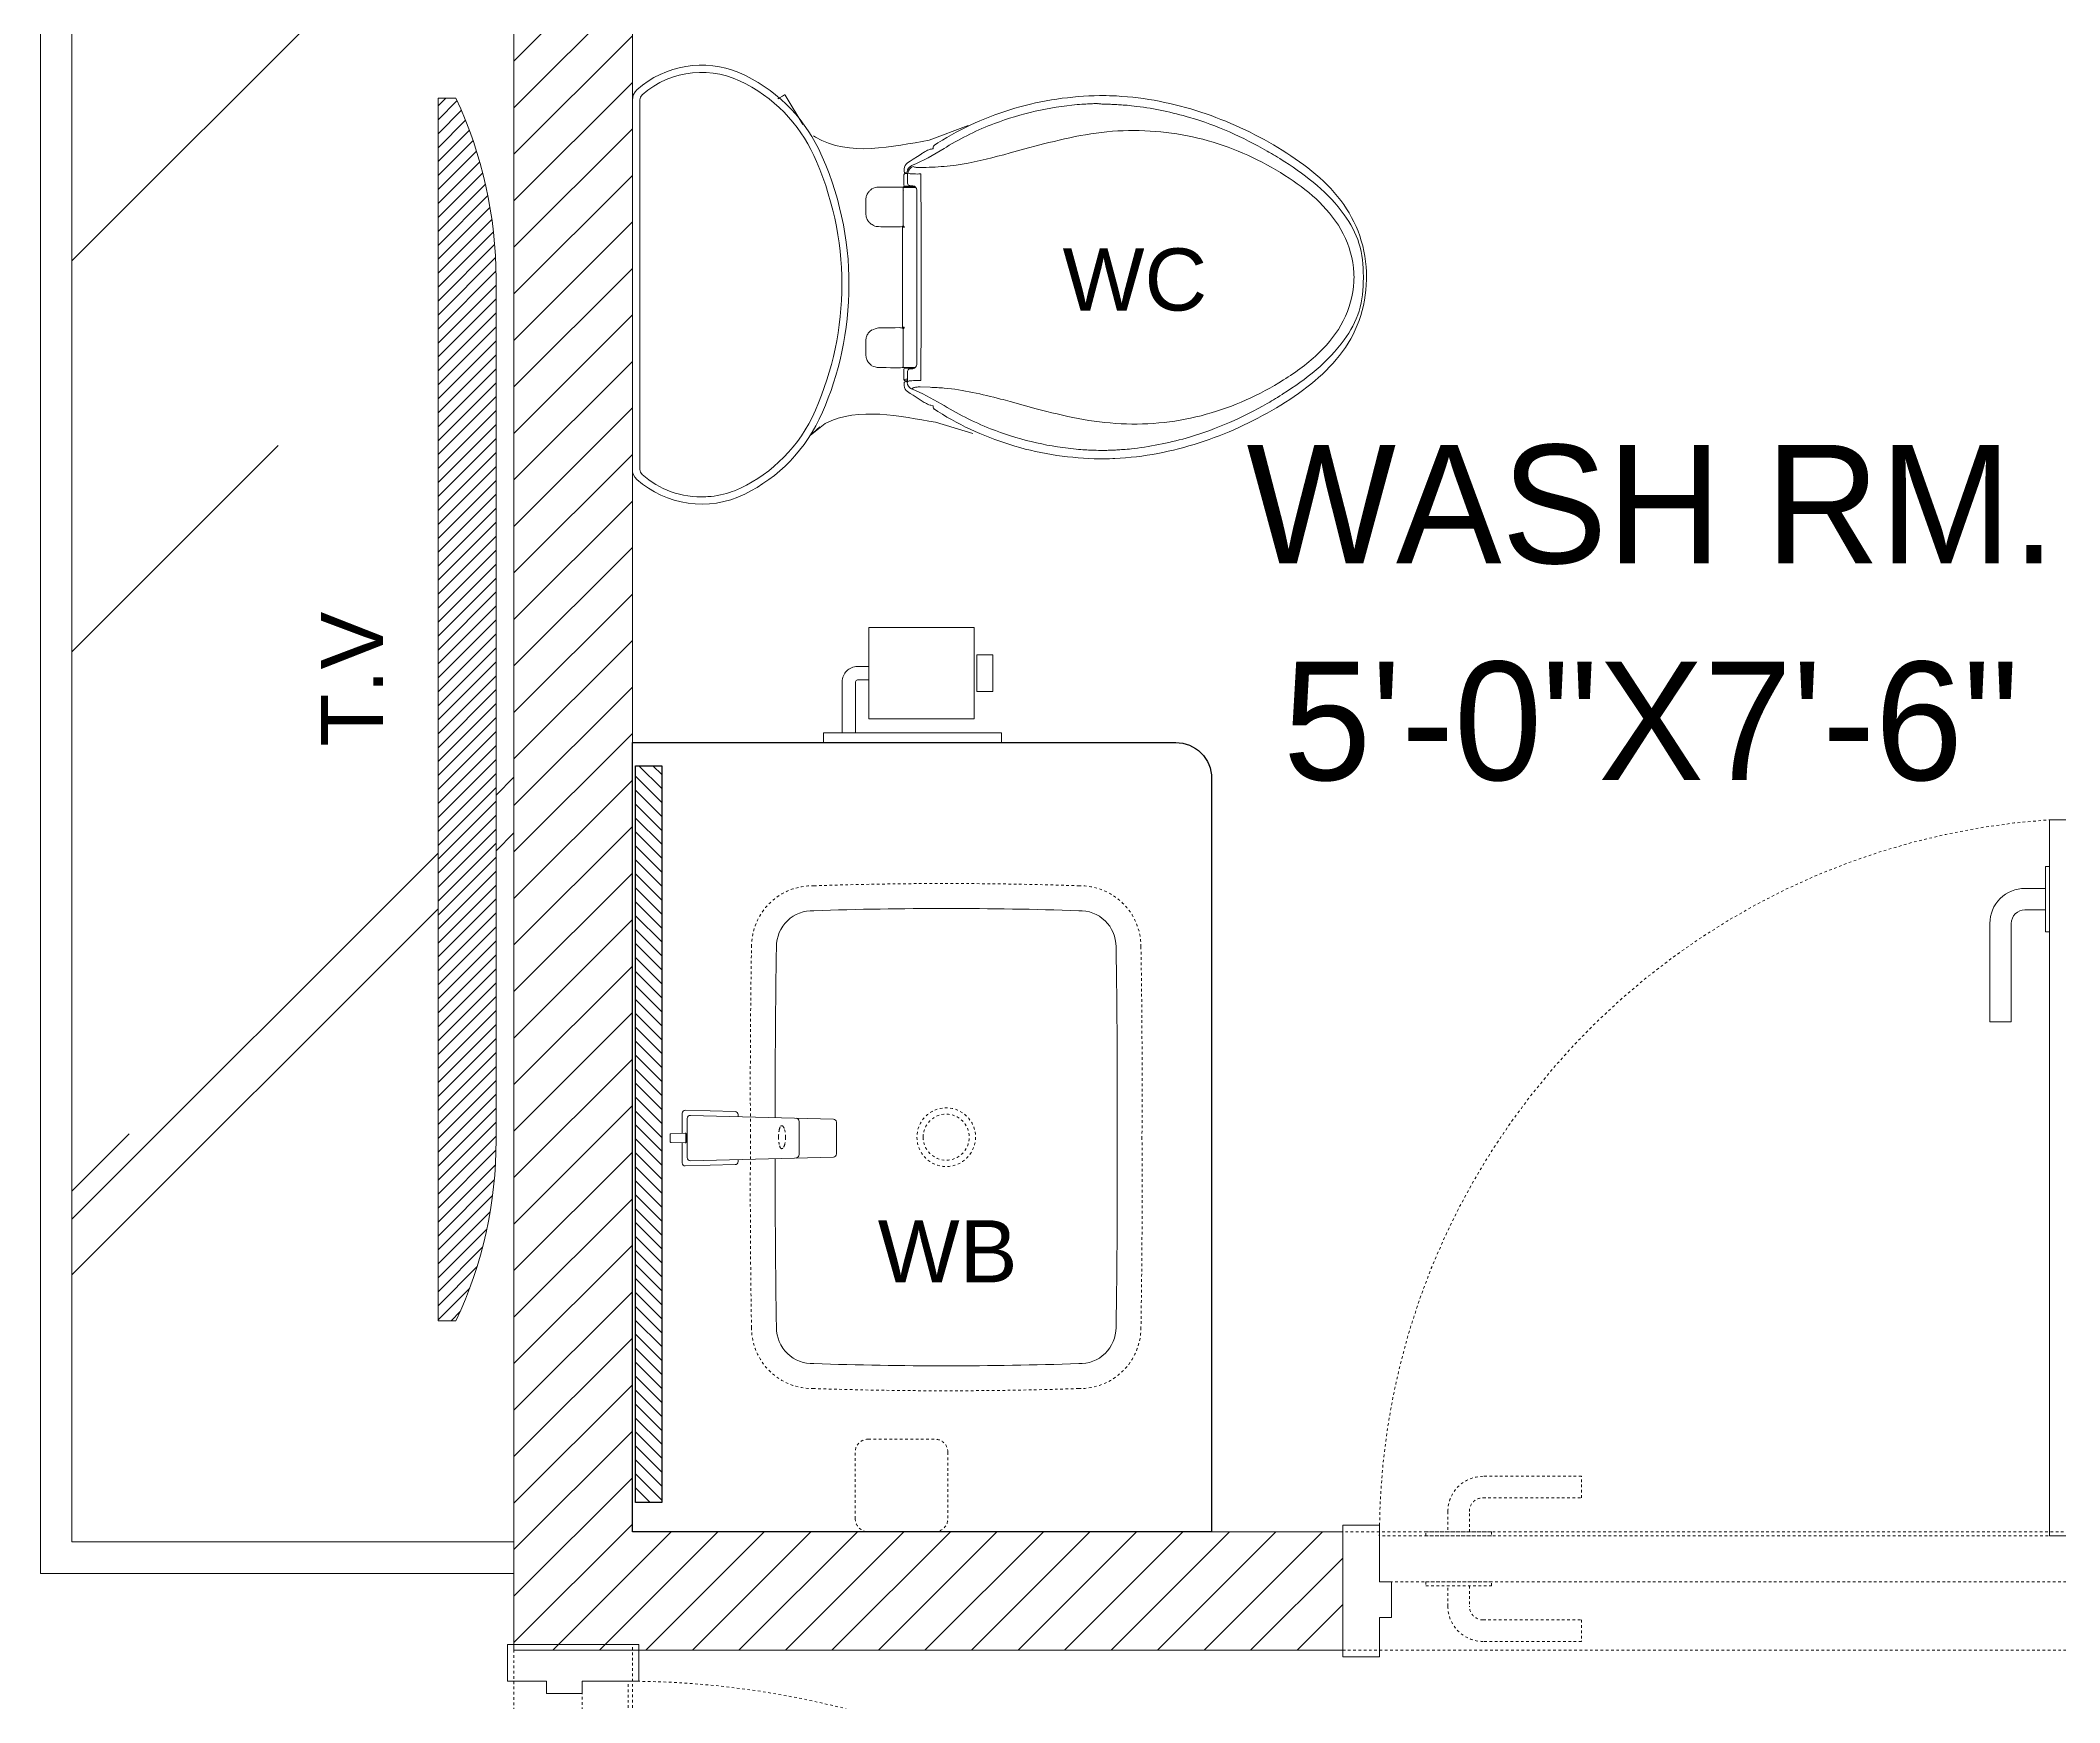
# Model space of a CAD drawing. Header units: inches. Extents: x 18646 to 39869, y 2287 to 7833.
# Drawn here: x 19375 to 19451.8, y 4442.4 to 4505.6 of the extents above; entities that cross this region are included whole.
import ezdxf

# ---------------------------------------------------------------- set-up
doc = ezdxf.new("R2010")
doc.units = ezdxf.units.IN
doc.header["$LTSCALE"] = 1.5
doc.header["$MEASUREMENT"] = 0
doc.linetypes.add('DASHED', pattern=[0.75, 0.5, -0.25])
doc.linetypes.add('HIDDEN', pattern=[0.375, 0.25, -0.125])
for name, color, linetype in [('A-WALL', 4, 'Continuous'), ('A-WALL-EXTR', 2, 'Continuous'), ('I-FURN', 7, 'Continuous'), ('I-Furn Text', 7, 'Continuous'), ('TTEXT', 7, 'Continuous')]:
    doc.layers.add(name, color=color, linetype=linetype)
for name, color, linetype, lineweight in [('I-DOOR', 6, 'Continuous', 20), ('I-FIXTURE', 7, 'Continuous', 5), ('l-FIXTURE', 7, 'Continuous', 5)]:
    doc.layers.add(name, color=color, linetype=linetype, lineweight=lineweight)
doc.styles.add('1 by 8 new', font='GOTHIC.TTF', dxfattribs={"height": 4.5})
doc.styles.add('A-ARCH-B01FL$0$Annotative', font='arial.ttf')
doc.styles.get("Standard").update_dxf_attribs({"font": 'arial.ttf'})

# ---------------------------------------------------------------- blocks, each defined once
blk = doc.blocks.new('A$C7D7620EA')
at = {"layer": 'I-FIXTURE'}
for points in [[(27.904, 1.326), (27.904, 15.356)], [(8.927, 14.579), (9.015, 14.588)], [(9.015, 14.588), (9.096, 14.595)], [(9.096, 14.595), (9.173, 14.602)], [(9.173, 14.602), (9.244, 14.608)], [(9.244, 14.608), (9.31, 14.613)], [(9.31, 14.613), (9.373, 14.617)], [(9.373, 14.617), (9.432, 14.62)], [(9.432, 14.62), (9.487, 14.624)], [(9.487, 14.624), (9.539, 14.627)], [(9.539, 14.627), (9.587, 14.629)], [(9.587, 14.629), (9.655, 14.632)], [(9.655, 14.632), (9.717, 14.634)], [(9.717, 14.634), (9.773, 14.636)], [(9.773, 14.636), (9.824, 14.637)], [(9.824, 14.637), (9.871, 14.639)], [(9.871, 14.639), (9.932, 14.64)], [(9.932, 14.64), (10.016, 14.64)], [(10.016, 14.64), (10.055, 14.641)], [(10.055, 14.641), (10.097, 14.641)], [(10.186, 14.64), (10.271, 14.637)], [(10.271, 14.637), (10.341, 14.636)], [(10.341, 14.636), (10.392, 14.634)], [(10.392, 14.634), (10.446, 14.632)], [(10.446, 14.632), (10.504, 14.629)], [(10.504, 14.629), (10.566, 14.626)], [(10.566, 14.626), (10.632, 14.623)], [(10.632, 14.623), (10.703, 14.618)], [(10.703, 14.618), (10.779, 14.614)], [(10.779, 14.614), (10.859, 14.608)], [(10.859, 14.608), (10.945, 14.601)], [(10.945, 14.601), (11.038, 14.593)], [(11.038, 14.593), (11.138, 14.583)], [(8.834, 14.568), (8.927, 14.579)], [(13.541, 12.785), (12.551, 13.055)], [(16.29, 13.166), (16.426, 13.078)], [(16.433, 13.07), (16.427, 13.077), (16.426, 13.078)], [(16.431, 13.075), (16.426, 13.078)], [(16.431, 13.075), (16.438, 13.069)], [(3.203, 12.514), (3.296, 12.571)], [(3.295, 12.571), (3.382, 12.625)], [(3.382, 12.625), (3.463, 12.674)], [(3.463, 12.674), (3.54, 12.72)], [(3.54, 12.72), (3.611, 12.763)], [(3.611, 12.763), (3.678, 12.802)], [(3.678, 12.802), (3.773, 12.857)], [(16.472, 12.997), (16.472, 12.942)], [(16.472, 12.942), (16.561, 12.928)], [(16.561, 12.928), (16.574, 12.925)], [(16.574, 12.925), (16.58, 12.923)], [(16.778, 12.837), (16.814, 12.818)], [(17.121, 12.62), (17.233, 12.546)], [(17.233, 12.546), (17.342, 12.475)], [(17.297, 12.3), (17.293, 12.302)], [(17.294, 12.302), (17.297, 12.3)], [(17.342, 12.475), (17.451, 12.406)], [(16.97, 12.228), (16.589, 12.241)], [(17.18, 11.517), (17.35, 11.518), (17.433, 11.519), (17.474, 11.519), (17.488, 11.52)], [(17.362, 11.547), (17.246, 11.537)], [(17.362, 11.547), (17.353, 11.549)], [(17.458, 12.063), (17.433, 12.017)], [(17.442, 11.938), (17.488, 11.938), (17.505, 11.939)], [(17.442, 11.929), (17.442, 11.634)], [(17.445, 11.997), (17.447, 11.998)], [(17.524, 12.003), (17.446, 12.003)], [(17.447, 11.998), (17.524, 12.003)], [(17.454, 12.026), (17.544, 12.033)], [(17.488, 11.52), (17.505, 11.52)], [(17.505, 11.939), (17.583, 11.945)], [(17.505, 11.52), (17.576, 11.525)], [(17.573, 12.064), (17.573, 12.18)], [(17.583, 11.571), (17.583, 11.945)], [(17.094, 4.75), (17.094, 11.371)], [(17.143, 11.487), (17.504, 11.495)], [(17.485, 11.494), (17.478, 11.494)], [(17.504, 11.495), (17.485, 11.494)], [(17.505, 11.495), (17.504, 11.495)], [(17.505, 11.495), (17.551, 11.492)], [(17.551, 11.492), (17.595, 11.492)], [(17.595, 11.492), (17.607, 11.492)], [(17.596, 11.491), (17.595, 11.492)], [(17.597, 11.49), (17.596, 11.491)], [(17.608, 11.491), (17.607, 11.492)], [(17.608, 11.492), (17.638, 11.49)], [(17.61, 11.491), (17.608, 11.492)], [(17.609, 11.49), (17.608, 11.491)], [(17.613, 11.49), (17.61, 11.491)], [(17.62, 11.487), (17.613, 11.49)], [(17.618, 11.468), (17.618, 10.01)], [(17.619, 11.487), (17.62, 11.488)], [(17.621, 11.486), (17.619, 11.487)], [(17.619, 11.487), (17.619, 11.479)], [(17.622, 11.489), (17.62, 11.488)], [(17.622, 11.489), (17.637, 11.49)], [(17.637, 11.49), (17.709, 11.498)], [(17.709, 11.498), (17.75, 11.503)], [(17.944, 11.499), (17.75, 11.503)], [(18.089, 11.497), (17.944, 11.499)], [(18.257, 11.495), (18.089, 11.497)], [(18.544, 11.494), (18.257, 11.495)], [(18.846, 11.383), (18.845, 11.384)], [(18.853, 11.377), (18.877, 11.357)], [(18.877, 11.357), (18.895, 11.339)], [(18.895, 11.339), (18.914, 11.319)], [(18.914, 11.319), (18.915, 11.315)], [(18.915, 11.315), (18.937, 11.289)], [(17.601, 10.005), (17.596, 10.003)], [(17.599, 9.986), (17.602, 9.996)], [(17.6, 9.986), (17.599, 9.986)], [(17.604, 9.987), (17.6, 9.986)], [(17.607, 10.006), (17.601, 10.005)], [(17.602, 10.002), (17.601, 10.005)], [(17.606, 9.987), (17.613, 9.999)], [(17.607, 10.232), (17.618, 10.25)], [(17.613, 10.006), (17.607, 10.006)], [(17.607, 9.987), (17.608, 9.987)], [(17.608, 9.987), (17.63, 9.988)], [(17.608, 9.987), (17.61, 9.988)], [(17.61, 9.988), (17.613, 9.989)], [(17.611, 10.108), (17.618, 10.108)], [(17.611, 10.033), (17.618, 10.034), (17.613, 10.033)], [(17.618, 10.006), (17.613, 10.006)], [(17.613, 10.003), (17.613, 10.006)], [(17.613, 9.999), (17.613, 10.003)], [(17.613, 9.989), (17.619, 9.992)], [(17.618, 10.01), (17.619, 9.991)], [(17.619, 9.991), (17.634, 9.993)], [(17.619, 9.991), (17.62, 9.991)], [(17.623, 9.989), (17.62, 9.991)], [(17.622, 9.989), (17.681, 9.982), (17.709, 9.979), (17.75, 9.974)], [(17.634, 9.993), (17.646, 9.995)], [(18.04, 9.98), (17.92, 9.978), (17.75, 9.974)], [(18.208, 9.982), (18.04, 9.98)], [(18.544, 9.984), (18.208, 9.982)], [(18.846, 10.095), (18.845, 10.094)], [(18.895, 10.139), (18.896, 10.14), (18.915, 10.161), (18.918, 10.164), (18.937, 10.189)], [(17.643, 9.963), (17.569, 9.957)], [(17.643, 9.963), (17.643, 6.159)], [(0, 8.059), (0, 8.149)], [(0.12, 8.036), (0.12, 8.084)], [(0.476, 8.084), (0.476, 8.061)], [(0.476, 8.036), (0.476, 8.061)], [(17.643, 6.159), (17.569, 6.164)], [(17.652, 6.136), (17.709, 6.142)], [(17.709, 6.142), (17.75, 6.147)], [(17.92, 6.143), (17.75, 6.147)], [(18.04, 6.141), (17.92, 6.143)], [(18.208, 6.139), (18.04, 6.141)], [(17.596, 6.118), (17.589, 6.123)], [(17.596, 6.136), (17.592, 6.137)], [(17.599, 6.135), (17.596, 6.136)], [(17.601, 6.116), (17.596, 6.118)], [(17.599, 6.135), (17.602, 6.125)], [(17.6, 6.135), (17.599, 6.135)], [(17.604, 6.135), (17.6, 6.135)], [(17.602, 6.119), (17.601, 6.116)], [(17.607, 6.115), (17.601, 6.116)], [(17.605, 6.135), (17.604, 6.135)], [(17.606, 6.135), (17.605, 6.135)], [(17.606, 6.135), (17.612, 6.124)], [(17.607, 6.135), (17.608, 6.135)], [(17.613, 6.115), (17.607, 6.115)], [(17.607, 5.889), (17.618, 5.871)], [(17.63, 6.133), (17.608, 6.135)], [(17.608, 6.135), (17.61, 6.134)], [(17.61, 6.134), (17.613, 6.133)], [(17.613, 6.088), (17.611, 6.088)], [(17.611, 6.013), (17.618, 6.013)], [(17.612, 6.124), (17.613, 6.121)], [(17.613, 6.133), (17.616, 6.131)], [(17.613, 6.121), (17.613, 6.118)], [(17.613, 6.118), (17.613, 6.115)], [(17.618, 6.115), (17.613, 6.115)], [(17.618, 6.088), (17.613, 6.088)], [(17.616, 6.131), (17.619, 6.13)], [(17.619, 6.119), (17.618, 6.111)], [(17.618, 6.111), (17.618, 4.654)], [(17.619, 6.13), (17.62, 6.131)], [(17.621, 6.13), (17.619, 6.13)], [(17.619, 6.13), (17.619, 6.122)], [(17.619, 6.122), (17.619, 6.119)], [(17.623, 6.132), (17.62, 6.131)], [(17.623, 6.132), (17.652, 6.136)], [(18.846, 6.027), (18.845, 6.028)], [(18.853, 6.021), (18.877, 6)], [(18.877, 6), (18.895, 5.982)], [(18.888, 5.99), (18.895, 5.982)], [(18.895, 5.982), (18.914, 5.962)], [(18.914, 5.962), (18.915, 5.959)], [(18.929, 5.942), (18.928, 5.945), (18.914, 5.961)], [(18.915, 5.959), (18.937, 5.932)], [(18.937, 5.933), (18.929, 5.942)], [(17.399, 4.648), (17.128, 4.649)], [(17.211, 4.629), (17.146, 4.63)], [(17.219, 4.629), (17.147, 4.629)], [(17.379, 4.626), (17.15, 4.626)], [(17.414, 4.628), (17.219, 4.629)], [(17.233, 4.629), (17.219, 4.629)], [(17.264, 4.629), (17.233, 4.629)], [(17.368, 4.628), (17.264, 4.629)], [(17.277, 4.626), (17.277, 4.6)], [(17.367, 4.627), (17.363, 4.628)], [(17.367, 4.627), (17.364, 4.628)], [(17.367, 4.627), (17.381, 4.628)], [(17.368, 4.627), (17.367, 4.627)], [(17.368, 4.627), (17.367, 4.627)], [(17.385, 4.628), (17.368, 4.628)], [(17.381, 4.628), (17.379, 4.628)], [(17.384, 4.626), (17.379, 4.626)], [(17.381, 4.628), (17.388, 4.628)], [(17.392, 4.626), (17.381, 4.627)], [(17.387, 4.628), (17.384, 4.628)], [(17.408, 4.626), (17.387, 4.626)], [(17.4, 4.626), (17.392, 4.626)], [(17.495, 4.647), (17.399, 4.648)], [(17.41, 4.626), (17.4, 4.626)], [(17.41, 4.626), (17.407, 4.626)], [(17.41, 4.626), (17.504, 4.626)], [(17.478, 4.628), (17.414, 4.628)], [(17.485, 4.627), (17.478, 4.628)], [(17.504, 4.626), (17.485, 4.627)], [(17.504, 4.646), (17.495, 4.647)], [(17.523, 4.645), (17.504, 4.646)], [(17.505, 4.626), (17.504, 4.626)], [(17.551, 4.629), (17.505, 4.626)], [(17.569, 4.648), (17.523, 4.645)], [(17.595, 4.629), (17.551, 4.629)], [(17.551, 4.629), (17.551, 4.629)], [(17.601, 4.649), (17.569, 4.648)], [(17.596, 4.63), (17.595, 4.629)], [(17.607, 4.629), (17.595, 4.629)], [(17.597, 4.631), (17.596, 4.63)], [(17.615, 4.649), (17.601, 4.649)], [(17.603, 4.752), (17.618, 4.752)], [(17.608, 4.63), (17.607, 4.629)], [(17.609, 4.631), (17.608, 4.63)], [(17.638, 4.631), (17.608, 4.629)], [(17.61, 4.63), (17.608, 4.629)], [(17.613, 4.631), (17.61, 4.63)], [(17.62, 4.634), (17.613, 4.631)], [(17.618, 4.654), (17.619, 4.635)], [(17.619, 4.635), (17.634, 4.637)], [(17.619, 4.635), (17.62, 4.634)], [(17.623, 4.633), (17.62, 4.634)], [(17.623, 4.633), (18.543, 4.633)], [(17.623, 4.633), (17.637, 4.631)], [(17.634, 4.637), (17.646, 4.639)], [(18.846, 4.738), (18.845, 4.737)], [(18.895, 4.783), (18.896, 4.784), (18.915, 4.806), (18.918, 4.808)], [(18.918, 4.808), (18.937, 4.833)], [(17.189, 4.6), (17.488, 4.598)], [(17.362, 4.574), (17.246, 4.584)], [(17.362, 4.574), (17.353, 4.573)], [(17.442, 4.192), (17.442, 4.487)], [(17.445, 4.12), (17.447, 4.12)], [(17.524, 4.114), (17.446, 4.114)], [(17.454, 4.095), (17.544, 4.088)], [(17.488, 4.598), (17.505, 4.597)], [(17.505, 4.597), (17.576, 4.592)], [(17.573, 4.058), (17.573, 3.941)], [(12.848, 3.147), (12.551, 3.067)], [(13.541, 3.336), (12.848, 3.147)], [(13.788, 3.402), (13.541, 3.336)], [(14.02, 3.463), (13.788, 3.402)], [(14.239, 3.519), (14.02, 3.463)], [(15.971, 3.111), (16.059, 3.165)], [(16.472, 3.18), (16.472, 3.12)], [(16.932, 3.376), (17.065, 3.465)], [(17.065, 3.465), (17.233, 3.575)], [(17.233, 3.575), (17.342, 3.646)], [(17.297, 3.821), (17.293, 3.819)], [(17.294, 3.82), (17.297, 3.821)], [(17.342, 3.646), (17.451, 3.715)], [(12.551, 3.067), (12.275, 2.994)], [(16.29, 2.952), (16.426, 3.039)], [(16.431, 3.043), (16.426, 3.039)], [(16.427, 3.04), (16.426, 3.039)], [(16.433, 3.047), (16.427, 3.04)], [(16.431, 3.043), (16.438, 3.048)], [(21.42, 2.255), (21.462, 2.188), (22.06, 1.208), (22.1, 1.141), (22.112, 1.131), (22.127, 1.133), (22.196, 1.173), (22.306, 1.236), (22.374, 1.275)], [(10.135, 1.465), (10.179, 1.465)], [(10.172, 1.462), (10.236, 1.463)]]:
    blk.add_lwpolyline(points, dxfattribs=at)
for points in [[(23.633, 16.301), (25.016, 16.987), (26.623, 16.724), (27.733, 15.744)], [(20.683, 13.192), (21.288, 14.608), (22.361, 15.681), (23.633, 16.3)], [(21.074, 13.386), (21.717, 14.69), (22.8, 15.663), (24.024, 16.176)], [(25.114, 16.408), (26.037, 16.451), (26.893, 16.122), (27.534, 15.555)], [(27.733, 15.744), (27.846, 15.642), (27.904, 15.5), (27.904, 15.356)], [(9.648, 14.954), (9.815, 14.96), (9.982, 14.963), (10.15, 14.963)], [(10.097, 14.641), (10.126, 14.641), (10.157, 14.64), (10.186, 14.64)], [(16.438, 13.069), (16.457, 13.049), (16.472, 13.026), (16.472, 12.997)], [(20.907, 3.659), (19.517, 6.901), (19.681, 10.425), (21.076, 13.391)], [(19.673, 8.343), (19.673, 10.096), (20.045, 11.764), (20.684, 13.194)], [(13.906, 12.688), (13.784, 12.72), (13.663, 12.752), (13.541, 12.785)], [(16.051, 12.274), (15.322, 12.337), (14.613, 12.506), (13.906, 12.688)], [(16.17, 12.87), (16.533, 12.657), (16.903, 12.46), (17.293, 12.302)], [(16.58, 12.923), (16.649, 12.903), (16.715, 12.871), (16.778, 12.837)], [(16.814, 12.818), (16.919, 12.755), (17.019, 12.687), (17.121, 12.62)], [(17.297, 12.3), (17.392, 12.256), (17.454, 12.168), (17.458, 12.063)], [(17.451, 12.406), (17.526, 12.355), (17.573, 12.271), (17.573, 12.18)], [(16.589, 12.241), (16.409, 12.249), (16.23, 12.26), (16.051, 12.274)], [(16.929, 9.346), (16.93, 10.226), (16.935, 11.108), (16.942, 11.989)], [(17.094, 11.371), (17.094, 11.457), (17.161, 11.529), (17.246, 11.537)], [(17.362, 11.547), (17.406, 11.551), (17.441, 11.589), (17.442, 11.634)], [(17.453, 12.026), (17.436, 12.005), (17.442, 11.955), (17.442, 11.929)], [(17.583, 11.945), (17.583, 11.976), (17.556, 12.002), (17.524, 12.003)], [(17.573, 12.064), (17.573, 12.048), (17.561, 12.034), (17.544, 12.033)], [(17.583, 11.571), (17.583, 11.557), (17.583, 11.538), (17.576, 11.525)], [(17.644, 11.482), (17.644, 11.482), (17.629, 11.486), (17.621, 11.486)], [(18.544, 11.494), (18.609, 11.491), (18.741, 11.453), (18.801, 11.426)], [(18.797, 11.418), (18.816, 11.405), (18.835, 11.392), (18.853, 11.377)], [(18.853, 11.377), (18.868, 11.365), (18.882, 11.352), (18.895, 11.339)], [(18.937, 11.289), (18.965, 11.248), (18.985, 11.201), (19.003, 11.154)], [(19.003, 11.154), (19.01, 11.135), (19.015, 11.116), (19.02, 11.097)], [(17.596, 10.003), (17.579, 9.995), (17.571, 9.975), (17.569, 9.957)], [(17.618, 10.209), (17.618, 10.209), (17.608, 10.223), (17.607, 10.232)], [(17.654, 9.985), (17.654, 9.985), (17.644, 9.972), (17.643, 9.963)], [(18.544, 9.984), (18.609, 9.986), (18.741, 10.038), (18.801, 10.065)], [(18.797, 10.06), (18.816, 10.072), (18.835, 10.085), (18.853, 10.1)], [(18.895, 10.139), (18.882, 10.126), (18.867, 10.112), (18.853, 10.1)], [(18.853, 10.1), (18.868, 10.112), (18.882, 10.125), (18.895, 10.139)], [(19.003, 10.324), (18.986, 10.277), (18.965, 10.23), (18.937, 10.189)], [(19.02, 10.382), (19.015, 10.362), (19.01, 10.343), (19.003, 10.324)], [(19.028, 10.473), (19.027, 10.443), (19.027, 10.411), (19.02, 10.382)], [(20.836, 3.162), (20.036, 4.842), (19.662, 6.641), (19.673, 8.336)], [(17.589, 6.123), (17.577, 6.133), (17.57, 6.148), (17.569, 6.164)], [(17.592, 6.137), (17.581, 6.142), (17.572, 6.152), (17.569, 6.164)], [(17.654, 6.136), (17.654, 6.136), (17.644, 6.149), (17.643, 6.159)], [(0.845, 5.683), (1.442, 4.858), (2.256, 4.22), (3.105, 3.67)], [(17.618, 5.911), (17.618, 5.911), (17.608, 5.898), (17.607, 5.889)], [(17.644, 6.126), (17.644, 6.126), (17.629, 6.13), (17.621, 6.13)], [(18.544, 6.137), (18.432, 6.138), (18.32, 6.139), (18.208, 6.139)], [(18.544, 6.137), (18.609, 6.135), (18.672, 6.124), (18.733, 6.096)], [(18.726, 6.099), (18.746, 6.087), (18.835, 6.036), (18.853, 6.021)], [(18.853, 6.021), (18.865, 6.011), (18.877, 6.001), (18.888, 5.99)], [(18.937, 5.932), (18.965, 5.892), (18.985, 5.845), (19.003, 5.798)], [(19.003, 5.798), (19.01, 5.778), (19.015, 5.76), (19.02, 5.74)], [(17.246, 4.584), (17.161, 4.592), (17.094, 4.665), (17.094, 4.75)], [(17.523, 4.645), (17.523, 4.635), (17.515, 4.626), (17.505, 4.626)], [(17.618, 4.787), (17.608, 4.779), (17.602, 4.765), (17.603, 4.752)], [(17.618, 4.894), (17.618, 4.894), (17.609, 4.883), (17.607, 4.875)], [(17.607, 4.875), (17.608, 4.867), (17.618, 4.853), (17.618, 4.853)], [(18.543, 4.633), (18.634, 4.634), (18.718, 4.658), (18.797, 4.703)], [(18.797, 4.703), (18.816, 4.716), (18.835, 4.729), (18.853, 4.744)], [(19.003, 4.967), (18.985, 4.92), (18.965, 4.874), (18.937, 4.833)], [(19.02, 5.025), (19.015, 5.005), (19.01, 4.986), (19.003, 4.967)], [(19.028, 5.117), (19.027, 5.086), (19.027, 5.055), (19.02, 5.025)], [(16.051, 3.848), (15.437, 3.793), (14.836, 3.667), (14.239, 3.519)], [(16.97, 3.894), (16.663, 3.884), (16.356, 3.872), (16.051, 3.848)], [(17.232, 3.857), (17.345, 3.889), (17.426, 3.987), (17.433, 4.105)], [(17.297, 3.821), (17.392, 3.866), (17.454, 3.953), (17.458, 4.059)], [(17.362, 4.574), (17.406, 4.57), (17.441, 4.532), (17.442, 4.487)], [(17.453, 4.095), (17.436, 4.116), (17.442, 4.166), (17.442, 4.192)], [(17.451, 3.715), (17.526, 3.765), (17.573, 3.85), (17.573, 3.941)], [(17.583, 4.173), (17.583, 4.141), (17.556, 4.115), (17.524, 4.114)], [(17.573, 4.058), (17.573, 4.073), (17.561, 4.087), (17.544, 4.088)], [(16.059, 3.165), (16.457, 3.41), (16.862, 3.64), (17.293, 3.819)], [(16.472, 3.12), (16.472, 3.092), (16.457, 3.068), (16.438, 3.048)], [(16.472, 3.18), (16.495, 3.182), (16.518, 3.184), (16.54, 3.189)], [(23.852, 0.281), (22.488, 0.878), (21.444, 1.929), (20.832, 3.169)], [(23.591, 0.708), (22.328, 1.377), (21.411, 2.437), (20.909, 3.655)], [(27.533, 1.125), (26.417, 0.141), (24.848, 0.017), (23.59, 0.709)], [(27.734, 0.937), (26.647, -0.035), (25.142, -0.247), (23.856, 0.28)], [(27.904, 1.326), (27.904, 1.171), (27.838, 1.032), (27.733, 0.937)]]:
    blk.add_open_spline(points, degree=3, dxfattribs=at)
for points, knots in [([(24.026, 16.177), (24.026, 16.177), (24.105, 16.202), (24.105, 16.202), (24.408, 16.315), (24.708, 16.378), (25.031, 16.399), (25.031, 16.399), (25.113, 16.408), (25.113, 16.408)], [0, 0, 0, 0, 1, 1, 1, 2, 2, 2, 3, 3, 3, 3]), ([(27.534, 15.556), (27.534, 15.556), (27.599, 15.468), (27.599, 15.468), (27.599, 15.468), (27.611, 15.414), (27.611, 15.414), (27.628, 15.333), (27.622, 15.378), (27.622, 15.278), (27.622, 15.278), (27.622, 1.322), (27.622, 1.322), (27.622, 1.322), (27.599, 1.214), (27.599, 1.214), (27.599, 1.214), (27.534, 1.126), (27.534, 1.126)], [0, 0, 0, 0, 1, 1, 1, 2, 2, 2, 3, 3, 3, 4, 4, 4, 5, 5, 5, 6, 6, 6, 6]), ([(0, 8.149), (0.014, 8.681), (0.104, 9.201), (0.284, 9.702), (0.457, 10.185), (0.71, 10.633), (1.027, 11.036), (1.343, 11.44), (1.714, 11.797), (2.114, 12.118), (2.528, 12.45), (2.967, 12.751), (3.424, 13.021), (4.351, 13.57), (5.337, 14.026), (6.364, 14.355), (6.879, 14.521), (7.404, 14.655), (7.936, 14.758), (8.473, 14.861), (9.019, 14.921), (9.565, 14.95), (9.593, 14.951), (9.62, 14.953), (9.648, 14.954)], [0, 0, 0, 0, 1, 1, 1, 2, 2, 2, 3, 3, 3, 4, 4, 4, 5, 5, 5, 6, 6, 6, 7, 7, 7, 8, 8, 8, 8]), ([(10.15, 14.963), (11.237, 14.94), (12.324, 14.792), (13.368, 14.48), (13.883, 14.325), (14.39, 14.141), (14.881, 13.922), (15.368, 13.705), (15.837, 13.447), (16.29, 13.166)], [0, 0, 0, 0, 1, 1, 1, 2, 2, 2, 3, 3, 3, 3]), ([(11.138, 14.583), (12.219, 14.472), (13.283, 14.217), (14.295, 13.816), (14.949, 13.557), (15.569, 13.233), (16.17, 12.87)], [0, 0, 0, 0, 1, 1, 1, 2, 2, 2, 2]), ([(3.773, 12.857), (4.704, 13.39), (5.696, 13.834), (6.726, 14.135), (7.417, 14.337), (8.119, 14.483), (8.834, 14.568)], [0, 0, 0, 0, 1, 1, 1, 2, 2, 2, 2]), ([(14.964, 14.005), (14.964, 14.005), (16.381, 13.574), (16.381, 13.574), (17.733, 13.346), (19.28, 12.972), (20.572, 13.619), (20.572, 13.619), (21.143, 14.077), (21.143, 14.077), (21.143, 14.077), (20.78, 13.743), (20.78, 13.743)], [0, 0, 0, 0, 1, 1, 1, 2, 2, 2, 3, 3, 3, 4, 4, 4, 4]), ([(12.551, 13.055), (12.024, 13.194), (11.494, 13.329), (10.958, 13.432), (10.421, 13.534), (9.876, 13.6), (9.33, 13.626), (8.241, 13.681), (7.143, 13.56), (6.092, 13.27), (5.059, 12.986), (4.068, 12.53), (3.158, 11.965), (2.668, 11.66), (2.199, 11.317), (1.786, 10.913)], [0, 0, 0, 0, 1, 1, 1, 2, 2, 2, 3, 3, 3, 4, 4, 4, 5, 5, 5, 5]), ([(0.845, 10.438), (1.458, 11.286), (2.301, 11.937), (3.176, 12.496), (3.186, 12.503), (3.194, 12.507), (3.203, 12.514)], [0, 0, 0, 0, 1, 1, 1, 2, 2, 2, 2]), ([(17.294, 12.302), (17.273, 12.289), (17.252, 12.277), (17.232, 12.264), (17.197, 12.244), (17.156, 12.241), (17.118, 12.237), (17.069, 12.23), (17.019, 12.226), (16.97, 12.228)], [0, 0, 0, 0, 1, 1, 1, 2, 2, 2, 3, 3, 3, 3]), ([(17.433, 12.017), (17.406, 11.998), (17.37, 11.998), (17.34, 11.996), (17.299, 11.994), (17.258, 11.99), (17.217, 11.988), (17.125, 11.984), (17.033, 11.984), (16.942, 11.989)], [0, 0, 0, 0, 1, 1, 1, 2, 2, 2, 3, 3, 3, 3]), ([(1.786, 10.913), (1.432, 10.558), (1.111, 10.163), (0.883, 9.715), (0.647, 9.253), (0.508, 8.746), (0.481, 8.227), (0.478, 8.18), (0.476, 8.133), (0.476, 8.084)], [0, 0, 0, 0, 1, 1, 1, 2, 2, 2, 3, 3, 3, 3]), ([(19.02, 11.097), (19.042, 10.999), (19.028, 10.896), (19.028, 10.796), (19.028, 10.689), (19.028, 10.581), (19.028, 10.473)], [0, 0, 0, 0, 1, 1, 1, 2, 2, 2, 2]), ([(0.12, 8.084), (0.122, 8.51), (0.159, 8.939), (0.285, 9.346), (0.407, 9.74), (0.608, 10.102), (0.845, 10.438)], [0, 0, 0, 0, 1, 1, 1, 2, 2, 2, 2]), ([(17.599, 9.986), (17.599, 9.986), (17.596, 9.986), (17.596, 9.986), (17.583, 9.982), (17.572, 9.971), (17.569, 9.957)], [0, 0, 0, 0, 1, 1, 1, 2, 2, 2, 2]), ([(16.929, 9.346), (16.929, 8.24), (16.927, 7.134), (16.93, 6.027), (16.931, 5.688), (16.933, 5.348), (16.935, 5.009), (16.935, 5.009), (16.942, 4.133), (16.942, 4.133)], [0, 0, 0, 0, 1, 1, 1, 2, 2, 2, 3, 3, 3, 3]), ([(0, 8.059), (0.004, 7.522), (0.086, 6.996), (0.258, 6.487), (0.423, 6.001), (0.671, 5.549), (0.981, 5.14), (1.613, 4.305), (2.478, 3.671), (3.367, 3.132), (4.287, 2.576), (5.271, 2.121), (6.292, 1.784), (7.328, 1.441), (8.409, 1.233), (9.499, 1.171), (9.548, 1.168), (9.597, 1.166), (9.648, 1.163)], [0, 0, 0, 0, 1, 1, 1, 2, 2, 2, 3, 3, 3, 4, 4, 4, 5, 5, 5, 6, 6, 6, 6]), ([(0.12, 8.036), (0.122, 7.609), (0.16, 7.177), (0.287, 6.768), (0.41, 6.377), (0.609, 6.017), (0.845, 5.683)], [0, 0, 0, 0, 1, 1, 1, 2, 2, 2, 2]), ([(1.786, 5.209), (1.433, 5.563), (1.111, 5.958), (0.883, 6.406), (0.648, 6.867), (0.508, 7.374), (0.481, 7.891), (0.478, 7.939), (0.476, 7.988), (0.476, 8.036)], [0, 0, 0, 0, 1, 1, 1, 2, 2, 2, 3, 3, 3, 3]), ([(19.02, 5.74), (19.042, 5.642), (19.028, 5.54), (19.028, 5.44), (19.028, 5.332), (19.028, 5.225), (19.028, 5.117)], [0, 0, 0, 0, 1, 1, 1, 2, 2, 2, 2]), ([(12.275, 2.994), (11.218, 2.721), (10.142, 2.499), (9.047, 2.485), (8.499, 2.478), (7.955, 2.507), (7.411, 2.579), (6.874, 2.652), (6.345, 2.771), (5.826, 2.929), (4.807, 3.239), (3.825, 3.713), (2.935, 4.298), (2.527, 4.567), (2.137, 4.868), (1.786, 5.209)], [0, 0, 0, 0, 1, 1, 1, 2, 2, 2, 3, 3, 3, 4, 4, 4, 5, 5, 5, 5]), ([(18.853, 4.744), (18.868, 4.756), (18.882, 4.769), (18.895, 4.783), (18.882, 4.769), (18.867, 4.756), (18.853, 4.744)], [0, 0, 0, 0, 1, 1, 1, 2, 2, 2, 2]), ([(17.433, 4.105), (17.406, 4.123), (17.37, 4.123), (17.34, 4.125), (17.299, 4.128), (17.258, 4.132), (17.217, 4.133), (17.125, 4.137), (17.033, 4.137), (16.942, 4.133)], [0, 0, 0, 0, 1, 1, 1, 2, 2, 2, 3, 3, 3, 3]), ([(17.232, 3.857), (17.198, 3.878), (17.156, 3.881), (17.118, 3.885), (17.069, 3.89), (17.019, 3.896), (16.97, 3.894)], [0, 0, 0, 0, 1, 1, 1, 2, 2, 2, 2]), ([(17.583, 4.173), (17.583, 4.254), (17.583, 4.336), (17.583, 4.418), (17.583, 4.467), (17.601, 4.548), (17.576, 4.592)], [0, 0, 0, 0, 1, 1, 1, 2, 2, 2, 2]), ([(3.105, 3.67), (3.105, 3.67), (3.203, 3.607), (3.203, 3.607), (3.203, 3.607), (3.296, 3.55), (3.296, 3.55), (3.296, 3.55), (3.382, 3.497), (3.382, 3.497), (3.382, 3.497), (3.463, 3.447), (3.463, 3.447), (3.463, 3.447), (3.54, 3.401), (3.54, 3.401), (3.54, 3.401), (3.611, 3.359), (3.611, 3.359), (3.611, 3.359), (3.711, 3.3), (3.711, 3.3), (3.711, 3.3), (3.773, 3.264), (3.773, 3.264), (4.705, 2.731), (5.695, 2.288), (6.726, 1.986), (7.383, 1.793), (8.053, 1.649), (8.733, 1.565)], [0, 0, 0, 0, 1, 1, 1, 2, 2, 2, 3, 3, 3, 4, 4, 4, 5, 5, 5, 6, 6, 6, 7, 7, 7, 8, 8, 8, 9, 9, 9, 10, 10, 10, 10]), ([(10.229, 1.459), (10.229, 1.459), (10.318, 1.461), (10.318, 1.461), (10.318, 1.461), (10.367, 1.462), (10.367, 1.462), (10.367, 1.462), (10.419, 1.465), (10.419, 1.465), (10.419, 1.465), (10.476, 1.467), (10.476, 1.467), (10.476, 1.467), (10.536, 1.469), (10.536, 1.469), (10.536, 1.469), (10.6, 1.472), (10.6, 1.472), (10.6, 1.472), (10.669, 1.476), (10.669, 1.476), (10.669, 1.476), (10.742, 1.481), (10.742, 1.481), (10.742, 1.481), (10.819, 1.486), (10.819, 1.486), (10.819, 1.486), (10.904, 1.492), (10.904, 1.492), (10.904, 1.492), (10.994, 1.499), (10.994, 1.499), (12.072, 1.596), (13.13, 1.835), (14.144, 2.218), (14.779, 2.457), (15.389, 2.76), (15.971, 3.111)], [0, 0, 0, 0, 1, 1, 1, 2, 2, 2, 3, 3, 3, 4, 4, 4, 5, 5, 5, 6, 6, 6, 7, 7, 7, 8, 8, 8, 9, 9, 9, 10, 10, 10, 11, 11, 11, 12, 12, 12, 13, 13, 13, 13]), ([(15.137, 2.287), (15.137, 2.287), (16.626, 2.854), (16.626, 2.854), (18.017, 3.083), (19.653, 3.498), (20.95, 2.73), (20.95, 2.73), (21.017, 2.69), (21.017, 2.69)], [0, 0, 0, 0, 1, 1, 1, 2, 2, 2, 3, 3, 3, 3]), ([(16.54, 3.189), (16.54, 3.189), (16.561, 3.193), (16.561, 3.193), (16.561, 3.193), (16.58, 3.198), (16.58, 3.198), (16.649, 3.217), (16.715, 3.25), (16.778, 3.284)], [0, 0, 0, 0, 1, 1, 1, 2, 2, 2, 3, 3, 3, 3]), ([(16.778, 3.284), (16.778, 3.284), (16.814, 3.304), (16.814, 3.304), (16.854, 3.326), (16.893, 3.351), (16.932, 3.376)], [0, 0, 0, 0, 1, 1, 1, 2, 2, 2, 2]), ([(9.648, 1.163), (9.815, 1.157), (9.982, 1.155), (10.15, 1.154), (11.237, 1.177), (12.325, 1.325), (13.367, 1.638), (13.883, 1.793), (14.39, 1.976), (14.881, 2.195), (15.368, 2.413), (15.837, 2.67), (16.29, 2.952)], [0, 0, 0, 0, 1, 1, 1, 2, 2, 2, 3, 3, 3, 4, 4, 4, 4]), ([(8.733, 1.565), (8.733, 1.565), (8.834, 1.553), (8.834, 1.553), (8.834, 1.553), (8.927, 1.542), (8.927, 1.542), (8.927, 1.542), (9.015, 1.533), (9.015, 1.533), (9.015, 1.533), (9.096, 1.525), (9.096, 1.525), (9.096, 1.525), (9.173, 1.519), (9.173, 1.519), (9.173, 1.519), (9.244, 1.514), (9.244, 1.514), (9.244, 1.514), (9.31, 1.508), (9.31, 1.508), (9.31, 1.508), (9.373, 1.504), (9.373, 1.504), (9.373, 1.504), (9.432, 1.501), (9.432, 1.501), (9.432, 1.501), (9.487, 1.497), (9.487, 1.497), (9.487, 1.497), (9.539, 1.494), (9.539, 1.494), (9.539, 1.494), (9.61, 1.491), (9.61, 1.491), (9.61, 1.491), (9.676, 1.489), (9.676, 1.489), (9.676, 1.489), (9.737, 1.486), (9.737, 1.486), (9.737, 1.486), (9.791, 1.485), (9.791, 1.485), (9.791, 1.485), (9.841, 1.483), (9.841, 1.483), (9.841, 1.483), (9.887, 1.482), (9.887, 1.482), (9.887, 1.482), (9.948, 1.481), (9.948, 1.481), (9.948, 1.481), (10.016, 1.481), (10.016, 1.481), (10.016, 1.481), (10.055, 1.48), (10.055, 1.48), (10.077, 1.48), (10.12, 1.465), (10.141, 1.466)], [0, 0, 0, 0, 1, 1, 1, 2, 2, 2, 3, 3, 3, 4, 4, 4, 5, 5, 5, 6, 6, 6, 7, 7, 7, 8, 8, 8, 9, 9, 9, 10, 10, 10, 11, 11, 11, 12, 12, 12, 13, 13, 13, 14, 14, 14, 15, 15, 15, 16, 16, 16, 17, 17, 17, 18, 18, 18, 19, 19, 19, 20, 20, 20, 21, 21, 21, 21])]:
    blk.add_open_spline(points, degree=3, knots=knots, dxfattribs=at)
at = {"layer": 'I-FIXTURE', "flags": 8}
for tag, p in [('MATERIAL', (28.83, 8.336)), ('MODELNUMBER', (28.837, 8.341)), ('PRODUCT', (28.837, 8.337)), ('TRADENAME', (28.838, 8.339))]:
    blk.add_attdef(tag, p, '', height=0.001, dxfattribs=at)
blk = doc.blocks.new('EFGTH')
at = {"layer": 'A-WALL-EXTR', "color": 8, "linetype": 'HIDDEN', "lineweight": 5, "ltscale": 0.1, "transparency": 33554636}
for points in [[(-31.186, 2.245), (-31.186, 3.024, -0.414214), (-30.666, 3.543), (-26.923, 3.543), (-26.923, 4.359), (-30.666, 4.359, 0.414214), (-32.002, 3.024), (-32.002, 2.245)], [(-31.186, 0.199), (-31.186, -0.58, 0.414214), (-30.666, -1.099), (-26.923, -1.099), (-26.923, -1.915), (-30.666, -1.915, -0.414214), (-32.002, -0.58), (-32.002, 0.199)]]:
    blk.add_lwpolyline(points, format="xyb", dxfattribs=at)
for points in [[(-1.392, 2.097), (-34.608, 2.097), (-34.608, 0.347), (-1.392, 0.347)], [(-30.349, 2.097), (-32.838, 2.097), (-32.838, 2.245), (-30.349, 2.245)], [(-30.349, 0.347), (-32.838, 0.347), (-32.838, 0.199), (-30.349, 0.199)]]:
    blk.add_lwpolyline(points, close=True, dxfattribs=at)
blk.add_arc((-1.308, 2.063), 33.3, 93.15726, 179.94227, dxfattribs=at)
at = {"layer": 'I-DOOR', "color": 6, "lineweight": 5, "transparency": 33554636}
for points in [[(-1.392, 2.097), (-1.392, 35.313), (-3.142, 35.313), (-3.142, 2.097)], [(-3.142, 31.054), (-3.142, 33.543), (-3.29, 33.543), (-3.29, 31.054)], [(-1.392, 31.054), (-1.392, 33.543), (-1.243, 33.543), (-1.243, 31.054)], [(-34.608, 0.347), (-34.142, 0.347), (-34.142, -1.007), (-34.608, -1.007), (-34.608, -2.5), (-36, -2.5), (-36, 2.5), (-34.608, 2.5)], [(-1.392, 0.347), (-1.858, 0.347), (-1.858, -1.007), (-1.392, -1.007), (-1.392, -2.5), (0, -2.5), (0, 2.5), (-1.392, 2.5)]]:
    blk.add_lwpolyline(points, close=True, dxfattribs=at)
for points in [[(-3.29, 31.891), (-4.069, 31.891, 0.414214), (-4.588, 31.372), (-4.588, 27.628), (-5.404, 27.628), (-5.404, 31.372, -0.414214), (-4.069, 32.707), (-3.29, 32.707)], [(-1.243, 31.891), (-0.465, 31.891, -0.414214), (0.055, 31.372), (0.055, 27.628), (0.87, 27.628), (0.87, 31.372, 0.414214), (-0.465, 32.707), (-1.243, 32.707)]]:
    blk.add_lwpolyline(points, format="xyb", dxfattribs=at)
blk = doc.blocks.new('GDFHBNH')
at = {"layer": 'I-DOOR', "lineweight": 5, "transparency": 33554636}
for points in [[(1.392, 2.097), (1.392, 29.313), (3.142, 29.313), (3.142, 2.097)], [(1.392, 25.054), (1.392, 27.543), (1.243, 27.543), (1.243, 25.054)], [(3.142, 25.054), (3.142, 27.543), (3.29, 27.543), (3.29, 25.054)], [(1.392, 0.347), (1.858, 0.347), (1.858, -1.007), (1.392, -1.007), (1.392, -2.5), (0, -2.5), (0, 2.5), (1.392, 2.5)], [(28.608, 0.347), (28.142, 0.347), (28.142, -1.007), (28.608, -1.007), (28.608, -2.5), (30, -2.5), (30, 2.5), (28.608, 2.5)]]:
    blk.add_lwpolyline(points, close=True, dxfattribs=at)
for points in [[(1.243, 25.891), (0.465, 25.891, 0.414214), (-0.055, 25.372), (-0.055, 21.628), (-0.87, 21.628), (-0.87, 25.372, -0.414214), (0.465, 26.707), (1.243, 26.707)], [(3.29, 25.891), (4.069, 25.891, -0.414214), (4.588, 25.372), (4.588, 21.628), (5.404, 21.628), (5.404, 25.372, 0.414214), (4.069, 26.707), (3.29, 26.707)]]:
    blk.add_lwpolyline(points, format="xyb", dxfattribs=at)
at = {"layer": 'I-DOOR', "color": 252, "linetype": 'HIDDEN', "lineweight": 5, "ltscale": 0.1, "transparency": 33554636}
for points in [[(25.186, 2.245), (25.186, 3.024, 0.414214), (24.666, 3.543), (20.923, 3.543), (20.923, 4.359), (24.666, 4.359, -0.414214), (26.002, 3.024), (26.002, 2.245)], [(25.186, 0.199), (25.186, -0.58, -0.414214), (24.666, -1.099), (20.923, -1.099), (20.923, -1.915), (24.666, -1.915, 0.414214), (26.002, -0.58), (26.002, 0.199)]]:
    blk.add_lwpolyline(points, format="xyb", dxfattribs=at)
for points in [[(1.392, 2.097), (28.608, 2.097), (28.608, 0.347), (1.392, 0.347)], [(24.349, 2.097), (26.838, 2.097), (26.838, 2.245), (24.349, 2.245)], [(24.349, 0.347), (26.838, 0.347), (26.838, 0.199), (24.349, 0.199)]]:
    blk.add_lwpolyline(points, close=True, dxfattribs=at)
blk.add_arc((1.288, 2.056), 27.321, 0.08648, 86.10845, dxfattribs=at)
blk = doc.blocks.new('WB')
at = {"layer": 'I-FIXTURE', "lineweight": 5}
for p, q in [((17.16, 0.829), (11.727, 0.687)), ((15.353, 0.782), (15.353, 0.858)), ((15.468, 0.976), (17.357, 1.025)), ((17.478, 0.907), (17.478, 0.148)), ((11.612, 0.569), (11.612, -0.638)), ((13.03, -0.665), (13.03, 0.597)), ((17.282, 0.707), (17.282, -0.776)), ((17.34, -0.201), (17.34, 0.133)), ((17.361, 0.153), (17.912, 0.132)), ((17.931, -0.181), (17.931, 0.112)), ((11.727, -0.756), (17.16, -0.897)), ((17.912, -0.2), (17.361, -0.221)), ((17.478, -0.217), (17.478, -0.976)), ((15.353, -0.926), (15.353, -0.85)), ((17.357, -1.094), (15.468, -1.044))]:
    blk.add_line(p, q, dxfattribs=at)
at = {"layer": 'I-FIXTURE', "color": 8, "linetype": 'DASHED', "lineweight": 5, "ltscale": 0.1}
blk.add_lwpolyline([(14.841, -7.241, 0.005975), (14.88, -0.001, 0.005975), (14.841, 7.241, 0.421899), (12.474, 9.555, 0.016836), (2.405, 9.555, 0.421667), (0.039, 7.241, 0.005823), (0, 0, 0.005823), (0.039, -7.241, 0.421667), (2.405, -9.555, 0.016836), (12.474, -9.555, 0.421899)], format="xyb", close=True, dxfattribs=at)
for centre, radius in [((7.44, -0.001), 1.115), ((7.44, 0), 0.875)]:
    blk.add_circle(centre, radius, dxfattribs=at)
at = {"layer": 'I-FIXTURE', "lineweight": 5}
for centre, radius, start, end in [((15.474, 0.856), 0.121, 92.93664, 179.40188), ((17.163, 0.71), 0.119, 358.64997, 91.39742), ((17.36, 0.907), 0.118, 359.99697, 91.50303), ((11.73, 0.569), 0.118, 91.49174, 180), ((13.166, 0.59), 0.136, 98.70714, 177.00978), ((17.28, 0.112), 0.0236, 17.07626, 85.98215), ((16.806, -0.034), 0.52, 342.92374, 17.07626), ((17.32, 0.064), 0.0202, 267.97132, 359.38304), ((17.36, 0.133), 0.0199, 88.607, 178.84529), ((17.911, 0.112), 0.0197, 0, 87.85), ((11.73, -0.638), 0.118, 180, 268.50826), ((13.166, -0.658), 0.136, 182.99027, 261.29279), ((17.28, -0.18), 0.0236, 274.01785, 342.92374), ((17.321, -0.133), 0.0197, 359.99875, 93.73297), ((17.361, -0.201), 0.0202, 181.53796, 270.60871), ((17.911, -0.181), 0.0197, 272.15, 360), ((15.471, -0.926), 0.118, 179.99785, 268.50215), ((17.163, -0.779), 0.119, 268.60451, 1.34809), ((17.36, -0.976), 0.118, 268.49697, 0.00248)]:
    blk.add_arc(centre, radius, start, end, dxfattribs=at)
at = {"layer": 'I-FIXTURE', "color": 8, "linetype": 'DASHED', "lineweight": 5, "ltscale": 0.1}
for centre, radius, start, end in [((14.588, 0.006), 1.043, 164.22211, 180.40625), ((13.935, 0.191), 0.365, 141.8789, 164.22211), ((13.69, 0.383), 0.0529, 34.03093, 141.8789), ((13.468, 0.233), 0.321, 8.68904, 34.03093), ((12.412, 0.013), 1.399, 359.38254, 11.07781), ((14.588, -0.008), 1.043, 179.59375, 195.77789), ((13.935, -0.193), 0.365, 195.77789, 218.1211), ((13.69, -0.385), 0.0529, 218.1211, 325.96907), ((13.468, -0.235), 0.321, 325.96907, 351.31096), ((12.412, -0.015), 1.399, 348.92219, 0.61746)]:
    blk.add_arc(centre, radius, start, end, dxfattribs=at)
at = {"layer": 'l-FIXTURE', "lineweight": 5}
blk.add_lwpolyline([(13.936, 0.745, 0.005371), (13.893, 7.235, 0.428792), (12.473, 8.607, 0.01694), (2.406, 8.607, 0.428462), (0.987, 7.235, 0.005836), (0.947, 0, 0.005836), (0.987, -7.235, 0.428462), (2.406, -8.607, 0.01694), (12.473, -8.607, 0.428792), (13.893, -7.235, 0.005316), (13.936, -0.813, 0.005316)], format="xyb", dxfattribs=at)
at = {"layer": 'I-FIXTURE', "color": 8, "linetype": 'DASHED', "lineweight": 5, "ltscale": 0.1}
for tag, p in [('MODELNUMBER', (7.428, 0.003)), ('TRADENAME', (7.429, 0.003)), ('PRODUCT', (7.431, 0.003)), ('MATERIAL', (7.433, 0.003))]:
    blk.add_attdef(tag, p, '', height=0.001, rotation=270, dxfattribs=at)

msp = doc.modelspace()

# ---------------------------------------------------------------- hatches: boundary and pattern name
at = {"layer": 'A-WALL', "lineweight": 5, "transparency": 33554636}
h = msp.add_hatch(dxfattribs=at)
h.set_pattern_fill('ANSI31', color=8, scale=10, angle=180)
h.set_pattern_definition([(225, (170.0898, 675.5416), (0.88388348, -0.88388348), [])])
h.paths.add_polyline_path([(19393.028, 4444.374), (19424.528, 4444.374), (19424.528, 4448.874), (19397.528, 4448.874), (19397.528, 4541.874), (19393.028, 4541.874)])
at = {"layer": 'I-FURN', "lineweight": 5, "transparency": 33554636}
h = msp.add_hatch(dxfattribs=at)
h.set_pattern_fill('AR-RROOF', color=252, scale=25, angle=45, style=0)
h.set_pattern_definition([(45, (16475.68, 3470.46), (21.2132, 56.56854), [375, -50, 125, -25]), (45, (16490.354, 3502.81), (-41.18897, 5.83363), [75, -8.25, 150, -18.75]), (45, (16469.494, 3494.325), (80.07984, 103.76792), [200, -35, 100, -25])])
h.paths.add_polyline_path([(19376.228, 4511.776), (19393.028, 4511.776), (19393.028, 4448.487), (19376.228, 4448.487)])
h.paths.add_polyline_path([(19390.142, 4456.897), (19390.824, 4456.897, 0.111729), (19392.347, 4463.764), (19392.347, 4496.499, 0.109583), (19390.824, 4503.367), (19390.142, 4503.367)], flags=16)
h.paths.add_polyline_path([(19384.403, 4478.151), (19384.403, 4484.463), (19389.268, 4484.463), (19389.268, 4478.151)], flags=24)
at = {"layer": 'I-FURN', "lineweight": 5, "ltscale": 100, "transparency": 33554636}
h = msp.add_hatch(dxfattribs=at)
h.set_pattern_fill('ANSI31', color=8, scale=3, angle=720)
h.set_pattern_definition([(45, (24050.7135, -28028.93553), (-0.265165043, 0.265165043), [])])
edge = h.paths.add_edge_path()
edge.add_line((19390.824, 4503.367), (19390.142, 4503.367))
edge.add_line((19390.142, 4503.367), (19390.142, 4456.897))
edge.add_line((19390.142, 4456.897), (19390.824, 4456.897))
edge.add_arc((19376.411, 4463.696), 15.936, 334.74226, 360.24299)
edge.add_line((19392.347, 4463.764), (19392.347, 4496.499))
edge.add_arc((19376.107, 4496.499), 16.24, 360, 385.01474)
h = msp.add_hatch(dxfattribs=at)
h.set_pattern_fill('ANSI31', color=8, scale=3, angle=630)
h.set_pattern_definition([(315, (36402.93904, -324.27524), (0.265165043, 0.265165043), [])])
h.paths.add_polyline_path([(19397.644, 4449.993), (19398.644, 4449.993), (19398.644, 4477.993), (19397.644, 4477.993)])

# ---------------------------------------------------------------- linework, layer by layer
at = {"layer": 'A-WALL', "lineweight": 5, "transparency": 33554636}
msp.add_lwpolyline([(19393.028, 4444.374), (19424.528, 4444.374), (19424.528, 4448.874), (19397.528, 4448.874), (19397.528, 4541.874), (19393.028, 4541.874)], close=True, dxfattribs=at)
at = {"layer": 'A-WALL-EXTR', "color": 8, "linetype": 'HIDDEN', "lineweight": 5, "ltscale": 0.1, "transparency": 33554636}
for points in [[(19454.528, 4448.874), (19424.528, 4448.874), (19424.528, 4444.374), (19454.528, 4444.374)], [(19397.528, 4444.589), (19393.028, 4444.589), (19393.028, 4408.589), (19397.528, 4408.589)]]:
    msp.add_lwpolyline(points, close=True, dxfattribs=at)
at = {"layer": 'I-FIXTURE', "color": 8, "linetype": 'DASHED', "lineweight": 5, "ltscale": 0.1, "transparency": 33554636}
msp.add_lwpolyline([(19405.998, 4451.897, -0.414214), (19406.498, 4452.397), (19409.021, 4452.397, -0.414214), (19409.521, 4451.897), (19409.521, 4451.897), (19409.521, 4449.374, -0.414214), (19409.021, 4448.874), (19406.498, 4448.874, -0.414214), (19405.998, 4449.374)], format="xyb", close=True, dxfattribs=at)
at = {"layer": 'I-FURN', "lineweight": 5, "transparency": 33554636}
for points in [[(19393.028, 4447.287), (19375.028, 4447.287), (19375.028, 4512.976), (19393.028, 4512.976)], [(19410.514, 4479.772), (19406.514, 4479.772), (19406.514, 4483.24), (19410.514, 4483.24)]]:
    msp.add_lwpolyline(points, close=True, dxfattribs=at)
at = {"layer": 'I-FURN', "color": 252, "lineweight": 5, "transparency": 33554636}
msp.add_lwpolyline([(19393.028, 4448.487), (19376.228, 4448.487), (19376.228, 4511.776), (19393.028, 4511.776)], close=True, dxfattribs=at)
at = {"layer": 'I-FURN', "lineweight": 5, "transparency": 33554636}
msp.add_lwpolyline([(19390.824, 4503.367), (19390.142, 4503.367), (19390.142, 4456.897), (19390.824, 4456.897, 0.111729), (19392.347, 4463.764), (19392.347, 4496.499, 0.109583), (19390.824, 4503.367, 0.636889)], format="xyb", dxfattribs=at)
at = {"layer": 'I-FURN', "color": 8, "lineweight": 5, "transparency": 33554636}
for points in [[(19410.624, 4480.811), (19411.232, 4480.811), (19411.232, 4482.202), (19410.624, 4482.202)], [(19411.556, 4478.874), (19404.789, 4478.874), (19404.789, 4479.246), (19411.556, 4479.246)]]:
    msp.add_lwpolyline(points, close=True, dxfattribs=at)
msp.add_lwpolyline([(19406.514, 4481.252), (19406.081, 4481.252, 0.414214), (19406.013, 4481.184), (19406.013, 4479.246), (19405.505, 4479.246), (19405.505, 4481.184, -0.414214), (19406.081, 4481.76), (19406.514, 4481.76)], format="xyb", dxfattribs=at)
at = {"layer": 'I-FURN', "transparency": 33554636}
msp.add_lwpolyline([(19397.528, 4448.874), (19397.528, 4478.874), (19418.182, 4478.874, -0.414214), (19419.545, 4477.51), (19419.545, 4448.874)], format="xyb", close=True, dxfattribs=at)
msp.add_lwpolyline([(19398.644, 4449.993), (19397.644, 4449.993), (19397.644, 4477.993), (19398.644, 4477.993)], close=True, dxfattribs=at)

# ---------------------------------------------------------------- block references
at = {"layer": 'I-DOOR', "lineweight": 5, "transparency": 33554636, "xscale": -1}
msp.add_blockref('GDFHBNH', (19454.528, 4446.624), dxfattribs=at)
at = {"layer": 'I-DOOR', "lineweight": 5, "transparency": 33554636, "rotation": 270.0000000050489}
msp.add_blockref('EFGTH', (19395.278, 4408.589), dxfattribs=at)
at = {"layer": 'l-FIXTURE', "lineweight": 5, "transparency": 33554636}
ref = msp.add_blockref('A$C7D7620EA', (19425.433, 4504.617), dxfattribs=dict(at, rotation=180))
ref.add_attrib('MATERIAL', 'VITREOUS CHINA', (19396.591, 4496.28), dxfattribs={"layer": 'I-FIXTURE', "height": 0.001, "flags": 8})
ref.add_attrib('PRODUCT', 'TOILET', (19396.591, 4496.278), dxfattribs={"layer": 'I-FIXTURE', "height": 0.001, "flags": 8})
ref.add_attrib('TRADENAME', 'ADAIR', (19396.591, 4496.277), dxfattribs={"layer": 'I-FIXTURE', "height": 0.001, "flags": 8})
ref.add_attrib('MODELNUMBER', 'K-3946', (19396.591, 4496.275), dxfattribs={"layer": 'I-FIXTURE', "height": 0.001, "flags": 8})
ref = msp.add_blockref('WB', (19416.898, 4463.874), dxfattribs=dict(at, xscale=-1))
ref.add_attrib('MATERIAL', 'VITREOUS CHINA', (19409.464, 4463.876), dxfattribs={"layer": 'I-FIXTURE', "color": 8, "linetype": 'DASHED', "lineweight": 5, "ltscale": 0.1, "height": 0.001, "rotation": 270})
ref.add_attrib('PRODUCT', 'BATHROOM SINK', (19409.466, 4463.876), dxfattribs={"layer": 'I-FIXTURE', "color": 8, "linetype": 'DASHED', "lineweight": 5, "ltscale": 0.1, "height": 0.001, "rotation": 270})
ref.add_attrib('TRADENAME', 'CAXTON', (19409.467, 4463.876), dxfattribs={"layer": 'I-FIXTURE', "color": 8, "linetype": 'DASHED', "lineweight": 5, "ltscale": 0.1, "height": 0.001, "rotation": 270})
ref.add_attrib('MODELNUMBER', 'K-20000', (19409.469, 4463.876), dxfattribs={"layer": 'I-FIXTURE', "color": 8, "linetype": 'DASHED', "lineweight": 5, "ltscale": 0.1, "height": 0.001, "rotation": 270})

# ---------------------------------------------------------------- texts
at = {"layer": 'I-Furn Text', "lineweight": 5, "transparency": 33554636, "char_height": 4.5, "width": 50.47192, "attachment_point": 2, "style": '1 by 8 new'}
for s, insert in [('WASH RM.', (19436.25, 4490.187)), ('5\'-0"X7\'-6"', (19436.25, 4481.946))]:
    msp.add_mtext(s, dxfattribs=dict(at, insert=insert))
at = {"layer": 'TTEXT', "lineweight": 5, "ltscale": 0.001, "transparency": 33554636, "char_height": 2.3609, "attachment_point": 6, "style": 'A-ARCH-B01FL$0$Annotative'}
for s, insert in [('WC', (19419.375, 4496.456)), ('WB', (19412.168, 4459.535))]:
    msp.add_mtext(s, dxfattribs=dict(at, insert=insert))
at = {"layer": 'TTEXT', "lineweight": 5, "ltscale": 0.001, "transparency": 33554636, "insert": (19386.873, 4483.847, 0), "char_height": 2.36095, "attachment_point": 6, "rotation": 90, "style": 'A-ARCH-B01FL$0$Annotative'}
msp.add_mtext('{\\fArial|b0|i0|c0|p34;T.V}', dxfattribs=at)

doc.saveas('drawing.dxf')
